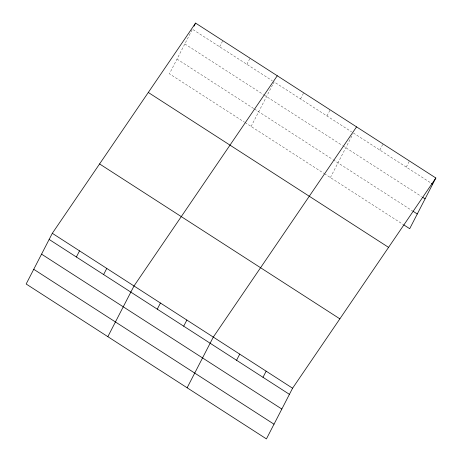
<?xml version="1.0" encoding="UTF-8"?>
<svg xmlns="http://www.w3.org/2000/svg" width="462" height="462" viewBox="0 0 462 462"><rect width="100%" height="100%" fill="white"/><g stroke="black" fill="none" stroke-linecap="round" stroke-linejoin="round"><path stroke-width="0.35" stroke-dasharray="2.31 1.73" d="M192.088 29.868L169.415 73.787L244.456 122.164M219.646 46.783L222.811 40.656M246.875 64.339L250.04 58.212M251.109 126.455L272.788 84.454M273.117 83.813L274.11 81.895L351.599 131.849M300.537 98.932L303.701 92.804M326.969 115.974L330.134 109.846M330.399 177.57L352.737 134.292M379.828 150.052L382.992 143.919M406.26 167.088L409.424 160.961M193.024 29.62L272.291 80.723M353.401 133.01L430.89 182.964M184.823 43.93L263.496 94.646M264.097 95.039L342.203 145.391M342.804 145.778L421.494 196.512M177.004 59.084L253.857 108.628M254.464 109.02L332.582 159.378M333.183 159.765L412.474 210.886M245.056 122.551L323.793 173.314M324.393 173.7L403.083 224.428"/><path stroke-width="0.69" d="M52.31 233.31L26.149 284.003L266.424 438.9L292.585 388.213L435.851 177.997L195.576 23.1L52.31 233.31L292.585 388.213M194 26.167L195.576 23.1M76.38 256.993L79.539 250.866M103.609 274.549L106.774 268.422M107.842 336.665L134.003 285.978L277.269 75.768M157.271 309.147L160.435 303.014M183.703 326.184L186.862 320.056M187.133 387.785L213.294 337.093L356.56 126.883M236.561 360.262L239.726 354.135M262.988 377.304L266.152 371.171M435.851 177.997L409.69 228.69L403.684 224.815M431.491 183.35L432.692 184.13M422.695 197.286L425.098 198.833M413.074 211.273L417.278 213.981M148.302 92.469L388.571 247.372M99.59 163.941L339.865 318.844M49.145 239.443L289.42 394.34M41.557 254.146L281.832 409.043M33.738 269.294L274.012 424.197"/></g></svg>
